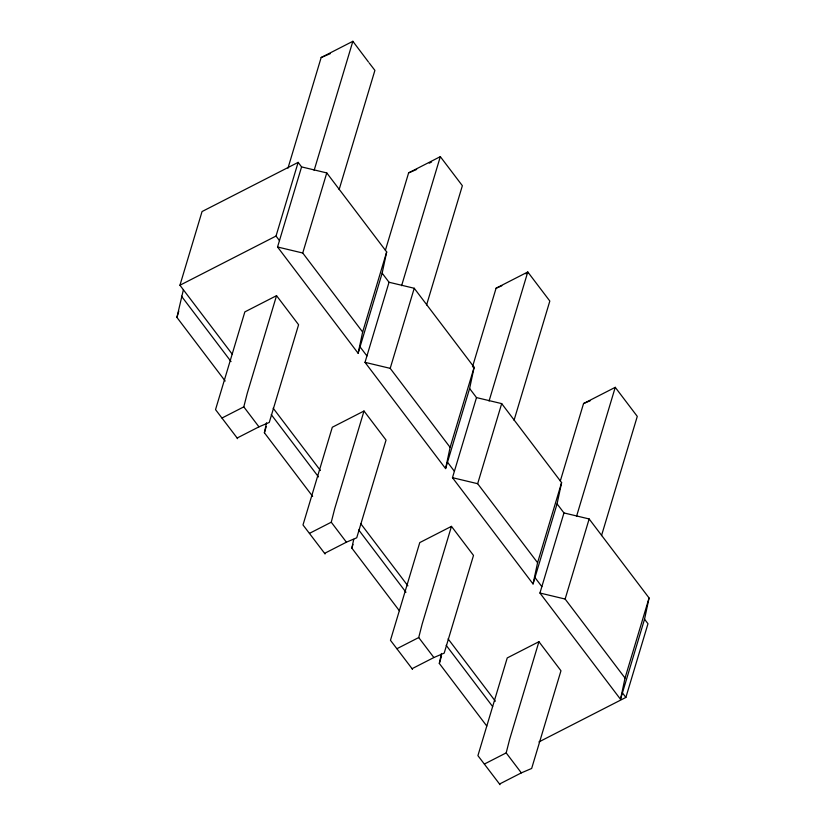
<?xml version="1.0" encoding="UTF-8"?>
<svg xmlns="http://www.w3.org/2000/svg" width="826" height="826" viewBox="0 0 826 826"><rect width="100%" height="100%" fill="white"/><g stroke="black" fill="none" stroke-linecap="round" stroke-linejoin="round"><path stroke-width="1.24" d="M225.178 381.034L176.929 317.411L183.382 289.781M312.641 496.374L264.392 432.762L266.53 422.767M301.583 166.904L277.546 246.995L358.123 353.26L362.655 332.031L386.682 251.94L326.766 172.923L301.583 166.904L298.134 162.371L202.05 211.549L179.944 285.238L232.199 354.147M358.123 353.26L382.149 273.169L386.682 251.94M399.319 610.693L351.855 548.103L353.724 539.357M389.036 282.255L365.009 362.346L445.586 468.6L450.118 447.372L474.145 367.281L414.229 288.264L389.036 282.255L382.149 273.169M445.586 468.6L469.612 388.509L474.145 367.281M486.782 726.033L439.318 663.443L441.445 653.449M476.499 397.595L452.472 477.686L533.049 583.951L537.581 562.712L561.608 482.621L501.692 403.615L476.499 397.595L469.612 388.509M533.049 583.951L557.075 503.85L561.608 482.621M563.962 512.936L539.936 593.027L620.512 699.292L625.034 678.063L649.071 597.972L589.155 518.955L563.962 512.936L557.075 503.85M620.512 699.292L644.538 619.201L649.071 597.972M222.008 418.018L243.804 406.867L247.232 393.382L276.545 295.667L298.589 324.732L269.266 422.447L258.951 426.846L237.155 438.007L215.534 409.613L244.847 311.898L276.545 295.667M309.471 533.369L331.257 522.208L334.695 508.723L364.008 411.018L386.041 440.072L356.729 537.788L346.414 542.186L324.618 553.348L302.997 524.954L332.31 427.238L364.008 411.018M396.934 648.709L418.72 637.548L422.158 624.064L451.471 526.358L473.505 555.423L444.192 653.129L433.877 657.537L412.081 668.688L390.461 640.295L419.773 542.579L451.471 526.358M484.387 764.05L506.183 752.899L509.621 739.415L538.934 641.699L560.968 670.764L531.655 768.469L521.34 772.878L499.544 784.029L477.913 755.635L507.236 657.93L538.934 641.699M176.929 317.411L178.777 311.257M287.975 168.153L321.159 57.531L352.857 41.3L368.427 61.95M179.944 285.238L276.029 236.05L298.134 162.371M314.138 170.362L352.857 41.3M362.655 332.031L302.739 253.014L326.766 172.923M264.392 432.762L266.24 426.598M339.125 189.588L374.901 70.365L369.139 62.89M385.391 250.309L408.622 172.871L440.32 156.641L462.364 185.705L426.588 304.939M401.601 285.703L440.32 156.641M450.118 447.372L390.202 368.355L414.229 288.264M351.855 548.103L352.97 544.406M472.482 366.878L496.085 288.212L527.783 271.981L549.827 301.046L514.051 420.279M489.064 401.044L527.783 271.981M537.581 562.712L477.665 483.706L501.692 403.615M439.318 663.443L441.538 656.05M560.317 480.99L583.548 403.553L615.246 387.332L637.28 416.387L601.514 535.62M576.527 516.395L615.246 387.332M625.034 678.063L565.129 599.046L589.155 518.955M538.934 741.924L625.871 697.423L647.987 623.733L644.538 619.201M429.262 163.187L431.564 162.01M525.904 273.829L528.196 272.652M321.159 57.531L330.338 53.618M408.622 172.871L416.645 169.444M496.085 288.212L501.816 285.765M583.548 403.553L590.425 400.62M277.546 246.995L302.739 253.014M365.009 362.346L390.202 368.355M452.472 477.686L477.665 483.706M539.936 593.027L565.129 599.046M276.029 236.05L279.467 240.593M360.043 346.858L366.93 355.934M447.506 462.199L454.393 471.274M534.969 577.539L541.856 586.625M622.432 692.88L625.871 697.423M273.169 408.189L320.426 470.51M360.632 523.529L407.889 585.851M448.095 638.87L495.352 701.202M181.462 296.183L231.043 361.571M271.248 414.59L318.506 476.922M358.711 529.941L405.969 592.263M446.174 645.282L492.657 706.581M243.804 406.867L258.951 426.846M331.257 522.208L346.414 542.186M418.72 637.548L433.877 657.537M506.183 752.899L521.34 772.878M499.544 784.029L499.957 784.7M412.081 668.688L412.494 669.359M324.618 553.348L325.031 554.019M237.155 438.007L237.568 438.668"/></g></svg>
